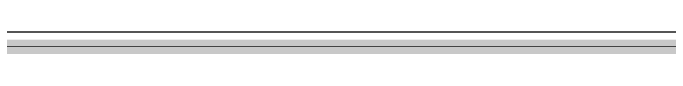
# Model space of a CAD drawing. Header units: inches. Extents: x -0.1 to 17.9, y -0.8 to 4.8.
# Drawn here: x 0.6436 to 1.1033, y -0.005 to 0.0102 of the extents above; entities that cross this region are included whole.
import ezdxf

# ---------------------------------------------------------------- set-up
doc = ezdxf.new("R2010")
doc.units = ezdxf.units.IN
doc.header["$MEASUREMENT"] = 0
for name, color, linetype in [('Board Outline', 216, 'Continuous'), ('Bottom Layer 1', 5, 'Continuous'), ('GND+Signal', 16, 'Continuous'), ('PWR+Signal', 76, 'Continuous'), ('Route Tool Path', 56, 'Continuous'), ('Top Layer 1', 1, 'Continuous'), ('Top Value', 56, 'Continuous')]:
    doc.layers.add(name, color=color, linetype=linetype)

msp = doc.modelspace()

# ---------------------------------------------------------------- linework, layer by layer
at = {"layer": 'Board Outline'}
msp.add_lwpolyline([(0, 0, 0.01, 0.01, 0), (3.85, 0, 0.01, 0.01, 0)], format="xyseb", dxfattribs=at)
at = {"layer": 'Bottom Layer 1'}
msp.add_line((3.8398, 0.0102), (0.0102, 0.0102), dxfattribs=at)
at = {"layer": 'GND+Signal'}
msp.add_line((3.8398, 0.0102), (0.0102, 0.0102), dxfattribs=at)
at = {"layer": 'PWR+Signal'}
msp.add_line((3.8398, 0.0102), (0.0102, 0.0102), dxfattribs=at)
at = {"layer": 'Route Tool Path'}
msp.add_lwpolyline([(0, 0, 0.0005, 0.0005, 0), (3.85, 0, 0.0005, 0.0005, 0)], format="xyseb", dxfattribs=at)
at = {"layer": 'Top Layer 1'}
msp.add_line((3.8398, 0.0102), (0.0102, 0.0102), dxfattribs=at)
at = {"layer": 'Top Value'}
msp.add_lwpolyline([(0, 0, 0.0005, 0.0005, 0), (3.85, 0, 0.0005, 0.0005, 0)], format="xyseb", dxfattribs=at)

doc.saveas('drawing.dxf')
